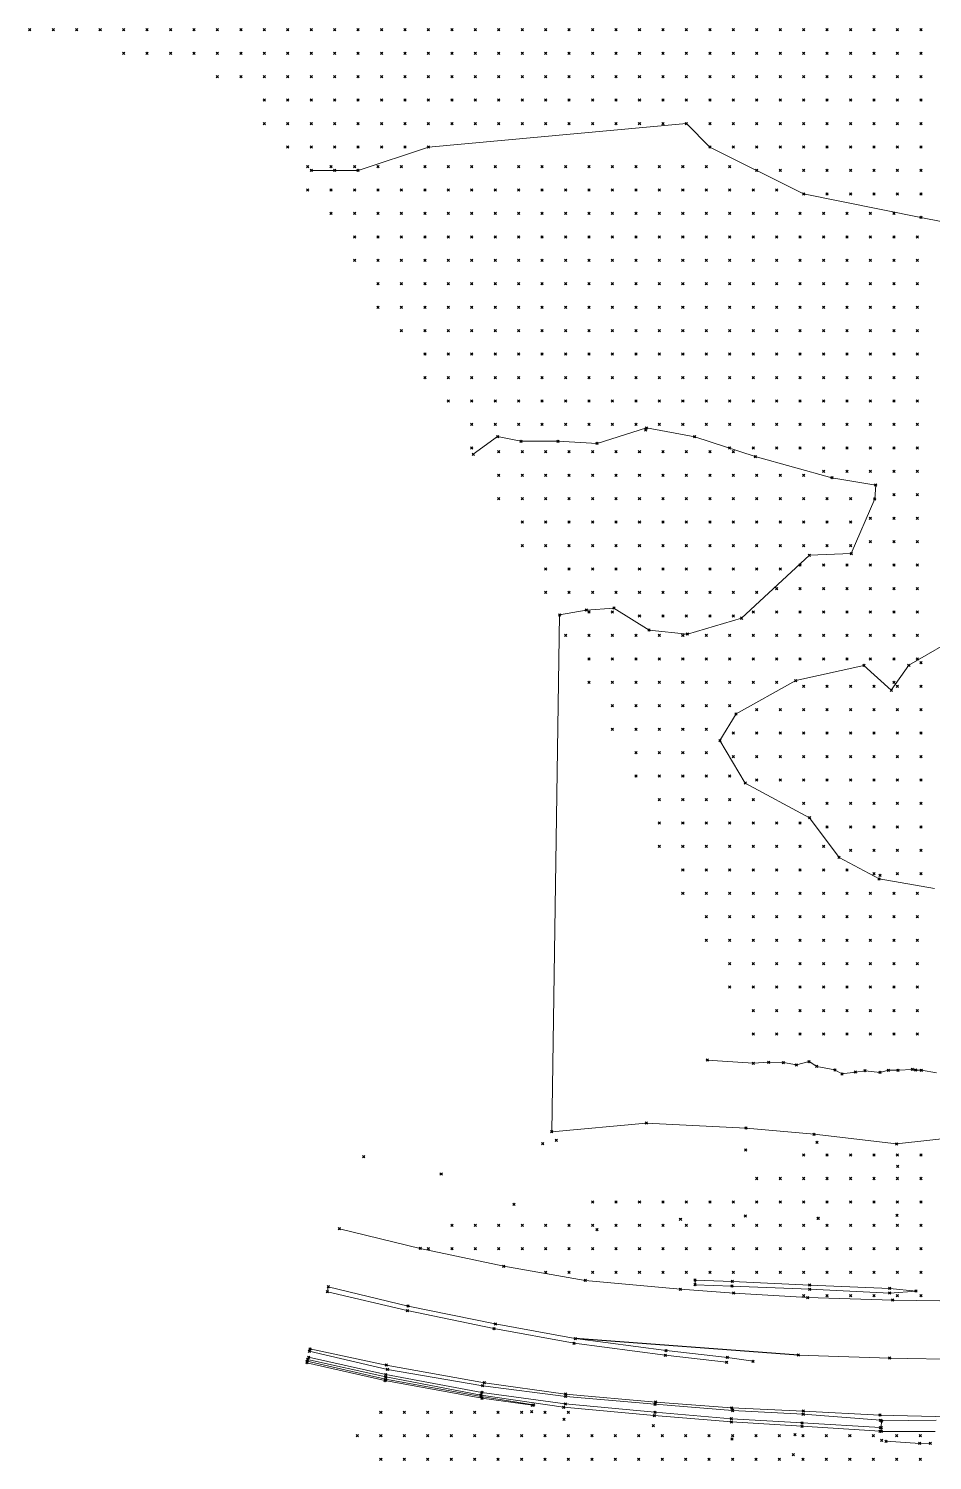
# Model space of a CAD drawing. Header units: metres. Extents: x 441556 to 446409, y 432338 to 461058.
# Drawn here: x 442079.8 to 442195.4, y 451497.2 to 451680.4 of the extents above; entities that cross this region are included whole.
import ezdxf

# ---------------------------------------------------------------- set-up
doc = ezdxf.new("R2010")
doc.units = ezdxf.units.M
doc.header["$MEASUREMENT"] = 0
doc.header["$PDMODE"] = 35
doc.header["$PDSIZE"] = 0.15
for name, color, linetype, lineweight in [('DTM-BRE-RevN_0YP_BREAKLINE', 1, 'Continuous', 0), ('DTM-BRE-RevN_GRP_ CAROSABIL', 2, 'Continuous', 0), ('DTM-BRE-RevN_GRP_ACCES PROPRIETATE', 2, 'Continuous', 0), ('DTM-BRE-RevN_GRP_AX', 2, 'Continuous', 0), ('DTM-BRE-RevN_GRP_CURS APA', 2, 'Continuous', 0), ('DTM-BRE-RevN_GRP_Insula', 2, 'Continuous', 0), ('DTM-BRE-RevN_GRP_PARAPET NEW JERSEY', 2, 'Continuous', 0), ('DTM-BRE-RevN_GRP_POD', 2, 'Continuous', 0), ('DTM-BRE-RevN_GRP_SANT BETON JOS', 2, 'Continuous', 0), ('DTM-BRE-RevN_GRP_SANT BETON SUS', 2, 'Continuous', 0), ('DTM-BRE-RevN_GRP_TALUZ SUS', 2, 'Continuous', 0), ('DTM-BRE-RevN_GRP_ZID SPRIJIN JOS', 2, 'Continuous', 0), ('DTM-BRE-RevN_GRP_ZID SPRIJIN SUS', 2, 'Continuous', 0), ('DTM-BRE-RevN_YP_RevN', 1, 'Continuous', 30), ('DTM-NOK-RevN_bathymetry', 6, 'Continuous', 0), ('DTM-NOK-RevN_LIDAR_co_lidar', 91, 'Continuous', 0), ('DTM-NOK-RevN_RTK', 32, 'Continuous', 0)]:
    doc.layers.add(name, color=color, linetype=linetype, lineweight=lineweight)

msp = doc.modelspace()

# ---------------------------------------------------------------- linework, layer by layer
at = {"layer": 'DTM-BRE-RevN_0YP_BREAKLINE'}
msp.add_line((442146.732, 451539.228, 357.343), (442147.746, 451605.364, 351.722), dxfattribs=at)
at = {"layer": 'DTM-BRE-RevN_GRP_ CAROSABIL'}
for p, q in [((442119.58, 451526.817, 357.558), (442129.924, 451524.303, 357.534)), ((442129.924, 451524.303, 357.534), (442140.6, 451522.02, 357.464)), ((442140.6, 451522.02, 357.464), (442151.019, 451520.206, 357.454)), ((442151.019, 451520.206, 357.454), (442163.207, 451519.081, 357.447)), ((442163.207, 451519.081, 357.447), (442170.03, 451518.594, 357.423)), ((442170.03, 451518.594, 357.423), (442179.455, 451518.003, 357.445)), ((442179.455, 451518.003, 357.445), (442190.367, 451517.692, 357.405)), ((442190.367, 451517.692, 357.405), (442201.156, 451517.526, 357.382)), ((442125.57, 451509.374, 358.199), (442115.805, 451511.451, 358.286)), ((442138.136, 451507.117, 358.156), (442125.57, 451509.374, 358.199)), ((442148.51, 451505.676, 358.095), (442138.136, 451507.117, 358.156)), ((442160.034, 451504.637, 358.069), (442148.51, 451505.676, 358.095)), ((442169.752, 451503.905, 357.992), (442160.034, 451504.637, 358.069)), ((442178.924, 451503.485, 357.97), (442169.752, 451503.905, 357.992)), ((442188.724, 451502.971, 357.915), (442178.924, 451503.485, 357.97)), ((442199.859, 451502.703, 357.861), (442188.724, 451502.971, 357.915))]:
    msp.add_line(p, q, dxfattribs=at)
at = {"layer": 'DTM-BRE-RevN_GRP_ACCES PROPRIETATE'}
for p, q in [((442193.813, 451499.362, 357.824), (442189.51, 451499.629, 357.819)), ((442195.153, 451499.371, 357.837), (442193.813, 451499.362, 357.824))]:
    msp.add_line(p, q, dxfattribs=at)
at = {"layer": 'DTM-BRE-RevN_GRP_AX'}
for p, q in [((442118.159, 451519.407, 357.876), (442118.043, 451518.757, 357.914)), ((442128.366, 451516.922, 357.868), (442118.159, 451519.407, 357.876)), ((442118.043, 451518.757, 357.914), (442128.265, 451516.341, 357.874)), ((442128.265, 451516.341, 357.874), (442139.35, 451514.045, 357.859)), ((442139.51, 451514.642, 357.802), (442128.366, 451516.922, 357.868)), ((442139.35, 451514.045, 357.859), (442149.602, 451512.176, 357.816)), ((442149.758, 451512.761, 357.784), (442139.51, 451514.642, 357.802)), ((442149.602, 451512.176, 357.816), (442161.267, 451510.643, 357.81)), ((442161.361, 451511.234, 357.764), (442149.758, 451512.761, 357.784)), ((442161.267, 451510.643, 357.81), (442169.1, 451509.746, 357.764)), ((442169.216, 451510.355, 357.743), (442161.361, 451511.234, 357.764)), ((442172.496, 451509.864, 357.808), (442169.216, 451510.355, 357.743)), ((442178.262, 451510.662, 357.686), (442189.952, 451510.264, 357.652)), ((442189.952, 451510.264, 357.652), (442200.612, 451510.066, 357.626))]:
    msp.add_line(p, q, dxfattribs=at)
at = {"layer": 'DTM-BRE-RevN_GRP_CURS APA'}
for p, q in [((442130.972, 451665.22, 351.254), (442163.965, 451668.22, 351.622)), ((442163.965, 451668.22, 351.622), (442166.964, 451665.22, 351.133)), ((442121.974, 451662.221, 351.688), (442130.972, 451665.22, 351.254)), ((442166.964, 451665.22, 351.133), (442178.961, 451659.222, 352.846)), ((442115.975, 451662.221, 351.661), (442121.974, 451662.221, 351.688)), ((442178.961, 451659.222, 352.846), (442193.958, 451656.222, 351.56)), ((442193.958, 451656.222, 351.56), (442208.955, 451653.223, 351.16)), ((442166.63, 451548.393, 351.343), (442172.512, 451547.994, 351.396)), ((442172.512, 451547.994, 351.396), (442174.504, 451548.115, 351.343)), ((442174.504, 451548.115, 351.343), (442176.373, 451548.089, 351.343)), ((442176.373, 451548.089, 351.343), (442178.044, 451547.783, 351.501)), ((442178.044, 451547.783, 351.501), (442179.649, 451548.203, 351.554)), ((442179.649, 451548.203, 351.554), (442180.633, 451547.598, 351.501)), ((442180.633, 451547.598, 351.501), (442182.966, 451547.15, 351.501)), ((442182.966, 451547.15, 351.501), (442183.866, 451546.634, 351.501)), ((442183.866, 451546.634, 351.501), (442185.589, 451546.86, 351.501)), ((442185.589, 451546.86, 351.501), (442186.809, 451547.045, 351.028)), ((442186.809, 451547.045, 351.028), (442188.747, 451546.828, 351.08)), ((442188.747, 451546.828, 351.08), (442189.788, 451547.091, 351.343)), ((442189.788, 451547.091, 351.343), (442191.042, 451547.105, 351.396)), ((442191.042, 451547.105, 351.396), (442192.877, 451547.201, 351.08)), ((442192.877, 451547.201, 351.08), (442193.294, 451547.119, 351.028)), ((442193.294, 451547.119, 351.028), (442194.029, 451547.104, 351.238)), ((442194.029, 451547.104, 351.238), (442195.968, 451546.756, 351.238))]:
    msp.add_line(p, q, dxfattribs=at)
at = {"layer": 'DTM-BRE-RevN_GRP_Insula'}
for p, q in [((442158.85, 451629.275, 351.68), (442152.537, 451627.307, 351.62)), ((442165.028, 451628.15, 351.514), (442158.85, 451629.275, 351.68)), ((442139.812, 451628.177, 351.104), (442136.696, 451625.904, 351.135)), ((442142.803, 451627.567, 351.385), (442139.812, 451628.177, 351.104)), ((442147.545, 451627.583, 351.498), (442142.803, 451627.567, 351.385)), ((442152.537, 451627.307, 351.62), (442147.545, 451627.583, 351.498)), ((442172.766, 451625.618, 351.639), (442165.028, 451628.15, 351.514)), ((442182.582, 451622.916, 351.956), (442172.766, 451625.618, 351.639)), ((442188.19, 451621.966, 351.491), (442182.582, 451622.916, 351.956)), ((442188.064, 451620.2, 351.448), (442188.19, 451621.966, 351.491)), ((442185.041, 451613.203, 351.333), (442188.064, 451620.2, 351.448)), ((442171.015, 451604.94, 351.014), (442179.696, 451612.994, 351.503)), ((442179.696, 451612.994, 351.503), (442185.041, 451613.203, 351.333)), ((442147.746, 451605.364, 351.722), (442151.153, 451605.972, 351.715)), ((442151.153, 451605.972, 351.715), (442154.692, 451606.231, 351.832)), ((442154.692, 451606.231, 351.832), (442159.188, 451603.413, 351.717)), ((442192.415, 451598.908, 351.433), (442205.273, 451606.42, 351.301)), ((442164.085, 451602.895, 351.88), (442171.015, 451604.94, 351.014)), ((442159.188, 451603.413, 351.717), (442164.085, 451602.895, 351.88)), ((442177.948, 451596.949, 351.323), (442186.677, 451598.885, 351.332)), ((442186.677, 451598.885, 351.332), (442190.175, 451595.72, 351.432)), ((442190.175, 451595.72, 351.432), (442192.415, 451598.908, 351.433)), ((442170.317, 451592.687, 351.159), (442177.948, 451596.949, 351.323)), ((442168.245, 451589.278, 351.391), (442170.317, 451592.687, 351.159)), ((442171.492, 451583.841, 351.502), (442168.245, 451589.278, 351.391)), ((442179.715, 451579.413, 351.531), (442171.492, 451583.841, 351.502)), ((442183.5, 451574.338, 351.517), (442179.715, 451579.413, 351.531)), ((442188.603, 451571.583, 351.342), (442183.5, 451574.338, 351.517)), ((442195.695, 451570.343, 351.326), (442188.603, 451571.583, 351.342))]:
    msp.add_line(p, q, dxfattribs=at)
at = {"layer": 'DTM-BRE-RevN_GRP_PARAPET NEW JERSEY'}
for p, q in [((442165.079, 451519.647, 357.379), (442165.084, 451520.254, 357.374)), ((442169.785, 451519.475, 357.377), (442165.079, 451519.647, 357.379)), ((442165.084, 451520.254, 357.374), (442169.847, 451520.075, 357.315)), ((442179.735, 451519.077, 357.419), (442169.785, 451519.475, 357.377)), ((442169.847, 451520.075, 357.315), (442179.75, 451519.612, 357.337)), ((442179.75, 451519.612, 357.337), (442189.981, 451519.176, 357.287)), ((442189.983, 451518.597, 357.365), (442179.735, 451519.077, 357.419)), ((442189.981, 451519.176, 357.287), (442193.336, 451518.849, 357.348)), ((442193.336, 451518.849, 357.348), (442189.983, 451518.597, 357.365))]:
    msp.add_line(p, q, dxfattribs=at)
at = {"layer": 'DTM-BRE-RevN_GRP_POD'}
for p, q in [((442188.886, 451501.388, 357.951), (442188.92, 451502.242, 357.878)), ((442188.91, 451500.9, 357.873), (442188.886, 451501.388, 357.951)), ((442195.791, 451500.89, 357.833), (442188.91, 451500.9, 357.873)), ((442188.92, 451502.242, 357.878), (442195.903, 451502.336, 357.915))]:
    msp.add_line(p, q, dxfattribs=at)
at = {"layer": 'DTM-BRE-RevN_GRP_SANT BETON JOS'}
for p, q in [((442125.516, 451508.167, 357.986), (442115.646, 451510.387, 357.961)), ((442137.804, 451505.889, 357.858), (442125.516, 451508.167, 357.986)), ((442148.464, 451504.398, 357.81), (442137.804, 451505.889, 357.858)), ((442159.948, 451503.344, 357.765), (442148.464, 451504.398, 357.81)), ((442169.725, 451502.516, 357.694), (442159.948, 451503.344, 357.765)), ((442178.756, 451501.976, 357.65), (442169.725, 451502.516, 357.694)), ((442188.791, 451501.39, 357.554), (442178.756, 451501.976, 357.65))]:
    msp.add_line(p, q, dxfattribs=at)
at = {"layer": 'DTM-BRE-RevN_GRP_SANT BETON SUS'}
for p, q in [((442125.507, 451507.856, 358.218), (442115.513, 451510.104, 358.239)), ((442125.733, 451508.82, 358.206), (442115.735, 451511.153, 358.254)), ((442137.916, 451506.742, 358.148), (442125.733, 451508.82, 358.206)), ((442137.709, 451505.537, 358.126), (442125.507, 451507.856, 358.218)), ((442148.525, 451505.363, 358.094), (442137.916, 451506.742, 358.148)), ((442148.266, 451503.975, 358.104), (442137.709, 451505.537, 358.126)), ((442159.932, 451504.366, 358.005), (442148.525, 451505.363, 358.094)), ((442159.851, 451502.918, 357.996), (442148.266, 451503.975, 358.104)), ((442169.718, 451502.103, 357.973), (442159.851, 451502.918, 357.996)), ((442169.866, 451503.566, 357.932), (442159.932, 451504.366, 358.005)), ((442178.9, 451503.092, 357.936), (442169.866, 451503.566, 357.932)), ((442188.786, 451502.324, 357.85), (442178.9, 451503.092, 357.936)), ((442178.746, 451501.541, 357.89), (442169.718, 451502.103, 357.973)), ((442188.741, 451500.914, 357.842), (442178.746, 451501.541, 357.89))]:
    msp.add_line(p, q, dxfattribs=at)
at = {"layer": 'DTM-BRE-RevN_GRP_TALUZ SUS'}
for p, q in [((442146.732, 451539.228, 357.343), (442158.834, 451540.342, 356.865)), ((442158.834, 451540.342, 356.865), (442171.593, 451539.698, 356.973)), ((442171.593, 451539.698, 356.973), (442180.301, 451538.908, 356.978)), ((442180.301, 451538.908, 356.978), (442190.845, 451537.682, 356.846)), ((442190.845, 451537.682, 356.846), (442202.015, 451538.935, 356.758))]:
    msp.add_line(p, q, dxfattribs=at)
at = {"layer": 'DTM-BRE-RevN_GRP_ZID SPRIJIN JOS'}
for p, q in [((442125.489, 451507.554, 358.23), (442115.449, 451509.873, 358.259)), ((442137.71, 451505.337, 358.143), (442125.489, 451507.554, 358.23)), ((442144.416, 451504.28, 358.14), (442137.71, 451505.337, 358.143))]:
    msp.add_line(p, q, dxfattribs=at)
at = {"layer": 'DTM-BRE-RevN_GRP_ZID SPRIJIN SUS'}
for p, q in [((442125.402, 451507.385, 359.145), (442115.436, 451509.683, 359.082)), ((442137.82, 451505.138, 359.201), (442125.402, 451507.385, 359.145)), ((442144.271, 451504.23, 359.188), (442137.82, 451505.138, 359.201))]:
    msp.add_line(p, q, dxfattribs=at)
at = {"layer": 'DTM-BRE-RevN_YP_RevN'}
msp.add_line((442178.262, 451510.662, 357.686), (442149.758, 451512.761, 357.784), dxfattribs=at)
at = {"layer": 'DTM-NOK-RevN_bathymetry'}
for p in [(442115.519, 451662.717, 351.294), (442118.518, 451662.717, 351.294), (442121.518, 451662.717, 351.29), (442124.517, 451662.717, 351.288), (442127.517, 451662.717, 351.283), (442130.516, 451662.717, 351.271), (442133.515, 451662.717, 351.256), (442136.515, 451662.717, 351.226), (442139.514, 451662.717, 351.206), (442142.513, 451662.717, 351.205), (442145.513, 451662.717, 351.205), (442148.512, 451662.717, 351.205), (442151.511, 451662.717, 351.205), (442154.511, 451662.717, 351.205), (442157.51, 451662.717, 351.212), (442160.509, 451662.717, 351.226), (442163.509, 451662.717, 351.234), (442166.508, 451662.717, 351.242), (442169.507, 451662.717, 351.256), (442115.519, 451659.718, 351.289), (442118.518, 451659.718, 351.285), (442121.518, 451659.718, 351.274), (442124.517, 451659.718, 351.261), (442127.517, 451659.718, 351.244), (442130.516, 451659.718, 351.225), (442133.515, 451659.718, 351.201), (442136.515, 451659.718, 351.143), (442139.514, 451659.718, 351.099), (442142.513, 451659.718, 351.095), (442145.513, 451659.718, 351.095), (442148.512, 451659.718, 351.095), (442151.511, 451659.718, 351.095), (442154.511, 451659.718, 351.097), (442157.51, 451659.718, 351.113), (442160.509, 451659.718, 351.139), (442163.509, 451659.718, 351.15), (442166.508, 451659.718, 351.166), (442169.507, 451659.718, 351.194), (442172.507, 451659.718, 351.215), (442175.506, 451659.718, 351.238), (442118.518, 451656.719, 351.243), (442121.518, 451656.719, 351.23), (442124.517, 451656.719, 351.211), (442127.517, 451656.719, 351.193), (442130.516, 451656.719, 351.174), (442133.515, 451656.719, 351.146), (442136.515, 451656.719, 351.072), (442139.514, 451656.719, 351.008), (442142.513, 451656.719, 350.998), (442145.513, 451656.719, 350.998), (442148.512, 451656.719, 350.998), (442151.511, 451656.719, 350.998), (442154.511, 451656.719, 351.003), (442157.51, 451656.719, 351.031), (442160.509, 451656.719, 351.064), (442163.509, 451656.719, 351.075), (442166.508, 451656.719, 351.096), (442169.507, 451656.719, 351.129), (442172.507, 451656.719, 351.153), (442175.506, 451656.719, 351.173), (442178.506, 451656.719, 351.195), (442181.505, 451656.719, 351.216), (442184.504, 451656.719, 351.236), (442187.504, 451656.719, 351.254), (442190.503, 451656.719, 351.267), (442121.518, 451653.719, 351.176), (442124.517, 451653.719, 351.16), (442127.517, 451653.719, 351.141), (442130.516, 451653.719, 351.123), (442133.515, 451653.719, 351.091), (442136.515, 451653.719, 351.003), (442139.514, 451653.719, 350.92), (442142.513, 451653.719, 350.901), (442145.513, 451653.719, 350.901), (442148.512, 451653.719, 350.901), (442151.511, 451653.719, 350.902), (442154.511, 451653.719, 350.913), (442157.51, 451653.719, 350.951), (442160.509, 451653.719, 350.989), (442163.509, 451653.719, 351.001), (442166.508, 451653.719, 351.025), (442169.507, 451653.719, 351.063), (442172.507, 451653.719, 351.091), (442175.506, 451653.719, 351.109), (442178.506, 451653.719, 351.13), (442181.505, 451653.719, 351.15), (442184.504, 451653.719, 351.171), (442187.504, 451653.719, 351.191), (442190.503, 451653.719, 351.212), (442193.502, 451653.719, 351.231), (442121.518, 451650.72, 351.114), (442124.517, 451650.72, 351.109), (442127.517, 451650.72, 351.09), (442130.516, 451650.72, 351.074), (442133.515, 451650.72, 351.036), (442136.515, 451650.72, 350.936), (442139.514, 451650.72, 350.837), (442142.513, 451650.72, 350.805), (442145.513, 451650.72, 350.803), (442148.512, 451650.72, 350.804), (442151.511, 451650.72, 350.807), (442154.511, 451650.72, 350.827), (442157.51, 451650.72, 350.873), (442160.509, 451650.72, 350.912), (442163.509, 451650.72, 350.928), (442166.508, 451650.72, 350.956), (442169.507, 451650.72, 350.996), (442172.507, 451650.72, 351.029), (442175.506, 451650.72, 351.046), (442178.506, 451650.72, 351.065), (442181.505, 451650.72, 351.085), (442184.504, 451650.72, 351.105), (442187.504, 451650.72, 351.126), (442190.503, 451650.72, 351.145), (442193.502, 451650.72, 351.156), (442124.517, 451647.721, 351.058), (442127.517, 451647.721, 351.039), (442130.516, 451647.721, 351.023), (442133.515, 451647.721, 350.977), (442136.515, 451647.721, 350.866), (442139.514, 451647.721, 350.757), (442142.513, 451647.721, 350.713), (442145.513, 451647.721, 350.706), (442148.512, 451647.721, 350.708), (442151.511, 451647.721, 350.713), (442154.511, 451647.721, 350.742), (442157.51, 451647.721, 350.8), (442160.509, 451647.721, 350.837), (442163.509, 451647.721, 350.856), (442166.508, 451647.721, 350.887), (442169.507, 451647.721, 350.927), (442172.507, 451647.721, 350.964), (442175.506, 451647.721, 350.987), (442178.506, 451647.721, 351.001), (442181.505, 451647.721, 351.019), (442184.504, 451647.721, 351.04), (442187.504, 451647.721, 351.059), (442190.503, 451647.721, 351.069), (442193.502, 451647.721, 351.046), (442124.517, 451644.721, 350.998), (442127.517, 451644.721, 350.989), (442130.516, 451644.721, 350.973), (442133.515, 451644.721, 350.919), (442136.515, 451644.721, 350.797), (442139.514, 451644.721, 350.681), (442142.513, 451644.721, 350.624), (442145.513, 451644.721, 350.61), (442148.512, 451644.721, 350.614), (442151.511, 451644.721, 350.622), (442154.511, 451644.721, 350.66), (442157.51, 451644.721, 350.725), (442160.509, 451644.721, 350.761), (442163.509, 451644.721, 350.788), (442166.508, 451644.721, 350.823), (442169.507, 451644.721, 350.858), (442172.507, 451644.721, 350.896), (442175.506, 451644.721, 350.927), (442178.506, 451644.721, 350.94), (442181.505, 451644.721, 350.954), (442184.504, 451644.721, 350.973), (442187.504, 451644.721, 350.982), (442190.503, 451644.721, 350.96), (442193.502, 451644.721, 350.893), (442127.517, 451641.722, 350.95), (442130.516, 451641.722, 350.93), (442133.515, 451641.722, 350.865), (442136.515, 451641.722, 350.731), (442139.514, 451641.722, 350.607), (442142.513, 451641.722, 350.54), (442145.513, 451641.722, 350.518), (442148.512, 451641.722, 350.521), (442151.511, 451641.722, 350.535), (442154.511, 451641.722, 350.587), (442157.51, 451641.722, 350.656), (442160.509, 451641.722, 350.689), (442163.509, 451641.722, 350.718), (442166.508, 451641.722, 350.758), (442169.507, 451641.722, 350.791), (442172.507, 451641.722, 350.83), (442175.506, 451641.722, 350.868), (442178.506, 451641.722, 350.882), (442181.505, 451641.722, 350.895), (442184.504, 451641.722, 350.901), (442187.504, 451641.722, 350.883), (442190.503, 451641.722, 350.835), (442193.502, 451641.722, 350.769), (442130.516, 451638.722, 350.946), (442133.515, 451638.722, 350.838), (442136.515, 451638.722, 350.686), (442139.514, 451638.722, 350.562), (442142.513, 451638.722, 350.493), (442145.513, 451638.722, 350.468), (442148.512, 451638.722, 350.464), (442151.511, 451638.722, 350.484), (442154.511, 451638.722, 350.56), (442157.51, 451638.722, 350.647), (442160.509, 451638.722, 350.685), (442163.509, 451638.722, 350.7), (442166.508, 451638.722, 350.728), (442169.507, 451638.722, 350.757), (442172.507, 451638.722, 350.791), (442175.506, 451638.722, 350.831), (442178.506, 451638.722, 350.858), (442181.505, 451638.722, 350.864), (442184.504, 451638.722, 350.851), (442187.504, 451638.722, 350.842), (442190.503, 451638.722, 350.833), (442193.502, 451638.722, 350.764), (442130.516, 451635.723, 351.035), (442133.515, 451635.723, 350.926), (442136.515, 451635.723, 350.808), (442139.514, 451635.723, 350.707), (442142.513, 451635.723, 350.645), (442145.513, 451635.723, 350.627), (442148.512, 451635.723, 350.614), (442151.511, 451635.723, 350.633), (442154.511, 451635.723, 350.715), (442157.51, 451635.723, 350.802), (442160.509, 451635.723, 350.828), (442163.509, 451635.723, 350.825), (442166.508, 451635.723, 350.845), (442169.507, 451635.723, 350.875), (442172.507, 451635.723, 350.9), (442175.506, 451635.723, 350.918), (442178.506, 451635.723, 350.941), (442181.505, 451635.723, 350.94), (442184.504, 451635.723, 350.928), (442187.504, 451635.723, 350.916), (442190.503, 451635.723, 350.902), (442193.502, 451635.723, 350.792), (442133.515, 451632.724, 351.045), (442136.515, 451632.724, 350.97), (442139.514, 451632.724, 350.903), (442142.513, 451632.724, 350.861), (442145.513, 451632.724, 350.851), (442148.512, 451632.724, 350.843), (442151.511, 451632.724, 350.854), (442154.511, 451632.724, 350.907), (442157.51, 451632.724, 350.968), (442160.509, 451632.724, 350.979), (442163.509, 451632.724, 350.966), (442166.508, 451632.724, 350.984), (442169.507, 451632.724, 351.011), (442172.507, 451632.724, 351.02), (442175.506, 451632.724, 351.015), (442178.506, 451632.724, 351.028), (442181.505, 451632.724, 351.021), (442184.504, 451632.724, 351.007), (442187.504, 451632.724, 350.997), (442190.503, 451632.724, 350.97), (442193.502, 451632.724, 350.824), (442136.515, 451629.724, 351.122), (442139.514, 451629.724, 351.085), (442142.513, 451629.724, 351.065), (442145.513, 451629.724, 351.067), (442148.512, 451629.724, 351.068), (442151.511, 451629.724, 351.077), (442154.511, 451629.724, 351.106), (442157.51, 451629.724, 351.134), (442160.509, 451629.724, 351.125), (442163.509, 451629.724, 351.109), (442166.508, 451629.724, 351.124), (442169.507, 451629.724, 351.139), (442172.507, 451629.724, 351.126), (442175.506, 451629.724, 351.11), (442178.506, 451629.724, 351.11), (442181.505, 451629.724, 351.099), (442184.504, 451629.724, 351.084), (442187.504, 451629.724, 351.076), (442190.503, 451629.724, 351.035), (442193.502, 451629.724, 350.861), (442136.515, 451626.725, 351.253), (442169.507, 451626.725, 351.247), (442172.507, 451626.725, 351.224), (442175.506, 451626.725, 351.2), (442178.506, 451626.725, 351.191), (442181.505, 451626.725, 351.179), (442184.504, 451626.725, 351.165), (442187.504, 451626.725, 351.152), (442190.503, 451626.725, 351.093), (442193.502, 451626.725, 350.9), (442181.505, 451623.726, 351.257), (442184.504, 451623.726, 351.243), (442187.504, 451623.726, 351.227), (442190.503, 451623.726, 351.151), (442193.502, 451623.726, 350.938), (442190.503, 451620.726, 351.174), (442193.502, 451620.726, 350.959), (442187.504, 451617.727, 351.269), (442190.503, 451617.727, 351.124), (442193.502, 451617.727, 350.869), (442187.504, 451614.728, 351.286), (442190.503, 451614.728, 351.182), (442193.502, 451614.728, 350.921), (442178.506, 451611.728, 351.3), (442181.505, 451611.728, 351.3), (442184.504, 451611.728, 351.3), (442187.504, 451611.728, 351.297), (442190.503, 451611.728, 351.234), (442193.502, 451611.728, 351.008), (442175.506, 451608.729, 351.3), (442178.506, 451608.729, 351.3), (442181.505, 451608.729, 351.3), (442184.504, 451608.729, 351.3), (442187.504, 451608.729, 351.3), (442190.503, 451608.729, 351.265), (442193.502, 451608.729, 351.097), (442151.511, 451605.73, 351.279), (442154.511, 451605.73, 351.275), (442172.507, 451605.73, 351.3), (442175.506, 451605.73, 351.3), (442178.506, 451605.73, 351.3), (442181.505, 451605.73, 351.3), (442184.504, 451605.73, 351.3), (442187.504, 451605.73, 351.3), (442190.503, 451605.73, 351.286), (442193.502, 451605.73, 351.185), (442148.512, 451602.73, 351.195), (442151.511, 451602.73, 351.206), (442154.511, 451602.73, 351.231), (442157.51, 451602.73, 351.259), (442160.509, 451602.73, 351.287), (442163.509, 451602.73, 351.3), (442166.508, 451602.73, 351.3), (442169.507, 451602.73, 351.3), (442172.507, 451602.73, 351.3), (442175.506, 451602.73, 351.3), (442178.506, 451602.73, 351.3), (442181.505, 451602.73, 351.3), (442184.504, 451602.73, 351.3), (442187.504, 451602.73, 351.3), (442190.503, 451602.73, 351.297), (442193.502, 451602.73, 351.261), (442151.511, 451599.731, 351.097), (442154.511, 451599.731, 351.127), (442157.51, 451599.731, 351.173), (442160.509, 451599.731, 351.243), (442163.509, 451599.731, 351.295), (442166.508, 451599.731, 351.3), (442169.507, 451599.731, 351.3), (442172.507, 451599.731, 351.3), (442175.506, 451599.731, 351.3), (442178.506, 451599.731, 351.3), (442181.505, 451599.731, 351.3), (442184.504, 451599.731, 351.3), (442187.504, 451599.731, 351.3), (442190.503, 451599.731, 351.3), (442193.502, 451599.731, 351.296), (442151.511, 451596.731, 350.984), (442154.511, 451596.731, 351.014), (442157.51, 451596.731, 351.068), (442160.509, 451596.731, 351.161), (442163.509, 451596.731, 351.256), (442166.508, 451596.731, 351.298), (442169.507, 451596.731, 351.3), (442172.507, 451596.731, 351.3), (442175.506, 451596.731, 351.3), (442190.503, 451596.731, 351.3), (442154.511, 451593.732, 350.901), (442157.51, 451593.732, 350.962), (442160.509, 451593.732, 351.066), (442163.509, 451593.732, 351.181), (442166.508, 451593.732, 351.268), (442169.507, 451593.732, 351.299), (442154.511, 451590.733, 350.79), (442157.51, 451590.733, 350.858), (442160.509, 451590.733, 350.968), (442163.509, 451590.733, 351.087), (442166.508, 451590.733, 351.199), (442157.51, 451587.733, 350.756), (442160.509, 451587.733, 350.87), (442163.509, 451587.733, 350.989), (442166.508, 451587.733, 351.107), (442157.51, 451584.734, 350.655), (442160.509, 451584.734, 350.773), (442163.509, 451584.734, 350.891), (442166.508, 451584.734, 351.013), (442169.507, 451584.734, 351.137), (442160.509, 451581.735, 350.676), (442163.509, 451581.735, 350.801), (442166.508, 451581.735, 350.931), (442169.507, 451581.735, 351.056), (442172.507, 451581.735, 351.17), (442160.509, 451578.735, 350.589), (442163.509, 451578.735, 350.723), (442166.508, 451578.735, 350.85), (442169.507, 451578.735, 350.963), (442172.507, 451578.735, 351.061), (442175.506, 451578.735, 351.139), (442178.506, 451578.735, 351.181), (442160.509, 451575.736, 350.516), (442163.509, 451575.736, 350.645), (442166.508, 451575.736, 350.757), (442169.507, 451575.736, 350.849), (442172.507, 451575.736, 350.929), (442175.506, 451575.736, 351.01), (442178.506, 451575.736, 351.04), (442181.505, 451575.736, 351.044), (442163.509, 451572.737, 350.55), (442166.508, 451572.737, 350.642), (442169.507, 451572.737, 350.714), (442172.507, 451572.737, 350.796), (442175.506, 451572.737, 350.868), (442178.506, 451572.737, 350.867), (442181.505, 451572.737, 350.849), (442184.504, 451572.737, 350.901), (442163.509, 451569.737, 350.437), (442166.508, 451569.737, 350.502), (442169.507, 451569.737, 350.572), (442172.507, 451569.737, 350.673), (442175.506, 451569.737, 350.708), (442178.506, 451569.737, 350.672), (442181.505, 451569.737, 350.65), (442184.504, 451569.737, 350.705), (442187.504, 451569.737, 350.825), (442190.503, 451569.737, 350.953), (442193.502, 451569.737, 351.021), (442166.508, 451566.738, 350.375), (442169.507, 451566.738, 350.436), (442172.507, 451566.738, 350.54), (442175.506, 451566.738, 350.525), (442178.506, 451566.738, 350.474), (442181.505, 451566.738, 350.45), (442184.504, 451566.738, 350.507), (442187.504, 451566.738, 350.614), (442190.503, 451566.738, 350.692), (442193.502, 451566.738, 350.733), (442166.508, 451563.739, 350.424), (442169.507, 451563.739, 350.389), (442172.507, 451563.739, 350.377), (442175.506, 451563.739, 350.327), (442178.506, 451563.739, 350.277), (442181.505, 451563.739, 350.248), (442184.504, 451563.739, 350.291), (442187.504, 451563.739, 350.361), (442190.503, 451563.739, 350.413), (442193.502, 451563.739, 350.433), (442169.507, 451560.739, 350.403), (442172.507, 451560.739, 350.248), (442175.506, 451560.739, 350.153), (442178.506, 451560.739, 350.088), (442181.505, 451560.739, 350.04), (442184.504, 451560.739, 350.048), (442187.504, 451560.739, 350.089), (442190.503, 451560.739, 350.132), (442193.502, 451560.739, 350.134), (442169.507, 451557.74, 350.481), (442172.507, 451557.74, 350.36), (442175.506, 451557.74, 350.269), (442178.506, 451557.74, 350.17), (442181.505, 451557.74, 350.094), (442184.504, 451557.74, 350.031), (442187.504, 451557.74, 350.006), (442190.503, 451557.74, 350.003), (442193.502, 451557.74, 349.988), (442172.507, 451554.741, 350.66), (442175.506, 451554.741, 350.602), (442178.506, 451554.741, 350.498), (442181.505, 451554.741, 350.414), (442184.504, 451554.741, 350.344), (442187.504, 451554.741, 350.31), (442190.503, 451554.741, 350.286), (442193.502, 451554.741, 350.26), (442172.507, 451551.741, 351), (442175.506, 451551.741, 350.965), (442178.506, 451551.741, 350.893), (442181.505, 451551.741, 350.834), (442184.504, 451551.741, 350.81), (442187.504, 451551.741, 350.819), (442190.503, 451551.741, 350.808), (442193.502, 451551.741, 350.785)]:
    msp.add_point(p, dxfattribs=at)
at = {"layer": 'DTM-NOK-RevN_LIDAR_co_lidar'}
for p in [(442079.983, 451680.217, 352.605), (442082.982, 451680.217, 352.711), (442085.982, 451680.217, 352.573), (442088.981, 451680.217, 352.411), (442091.98, 451680.217, 352.508), (442094.98, 451680.217, 352.459), (442097.979, 451680.217, 352.259), (442100.978, 451680.217, 352.354), (442103.978, 451680.217, 352.076), (442106.977, 451680.217, 352.029), (442109.976, 451680.217, 352.222), (442112.976, 451680.217, 352.484), (442115.975, 451680.217, 352.716), (442118.974, 451680.217, 352.268), (442121.974, 451680.217, 352.267), (442124.973, 451680.217, 353.282), (442127.972, 451680.217, 353.27), (442130.972, 451680.217, 353.239), (442133.971, 451680.217, 353.189), (442136.97, 451680.217, 353.97), (442139.97, 451680.217, 353.268), (442142.969, 451680.217, 352.489), (442145.968, 451680.217, 352.514), (442148.968, 451680.217, 352.236), (442151.967, 451680.217, 352.202), (442154.967, 451680.217, 352.362), (442157.966, 451680.217, 352.063), (442160.965, 451680.217, 352.134), (442163.965, 451680.217, 353.169), (442166.964, 451680.217, 355.26), (442169.963, 451680.217, 357.13), (442172.963, 451680.217, 358.061), (442175.962, 451680.217, 358.61), (442178.961, 451680.217, 359.835), (442181.961, 451680.217, 360.796), (442184.96, 451680.217, 360.906), (442187.959, 451680.217, 361.026), (442190.959, 451680.217, 361.14), (442193.958, 451680.217, 361.167), (442091.98, 451677.218, 351.833), (442094.98, 451677.218, 351.739), (442097.979, 451677.218, 351.743), (442100.978, 451677.218, 351.75), (442103.978, 451677.218, 351.68), (442106.977, 451677.218, 351.554), (442109.976, 451677.218, 351.424), (442112.976, 451677.218, 351.467), (442115.975, 451677.218, 351.629), (442118.974, 451677.218, 351.468), (442121.974, 451677.218, 352.176), (442124.973, 451677.218, 353.68), (442127.972, 451677.218, 353.46), (442130.972, 451677.218, 353.221), (442133.971, 451677.218, 353.286), (442136.97, 451677.218, 353.161), (442139.97, 451677.218, 352.164), (442142.969, 451677.218, 352.206), (442145.968, 451677.218, 352.278), (442148.968, 451677.218, 352.03), (442151.967, 451677.218, 352.103), (442154.967, 451677.218, 352.197), (442157.966, 451677.218, 352.002), (442160.965, 451677.218, 351.969), (442163.965, 451677.218, 352.049), (442166.964, 451677.218, 353.02), (442169.963, 451677.218, 355.328), (442172.963, 451677.218, 357.067), (442175.962, 451677.218, 357.792), (442178.961, 451677.218, 359.248), (442181.961, 451677.218, 360.417), (442184.96, 451677.218, 360.477), (442187.959, 451677.218, 360.668), (442190.959, 451677.218, 360.951), (442193.958, 451677.218, 361.204), (442103.978, 451674.218, 351.969), (442106.977, 451674.218, 351.834), (442109.976, 451674.218, 351.697), (442112.976, 451674.218, 351.541), (442115.975, 451674.218, 351.362), (442118.974, 451674.218, 351.204), (442121.974, 451674.218, 351.623), (442124.973, 451674.218, 352.581), (442127.972, 451674.218, 352.919), (442130.972, 451674.218, 352.904), (442133.971, 451674.218, 353.027), (442136.97, 451674.218, 353.057), (442139.97, 451674.218, 352.195), (442142.969, 451674.218, 352.05), (442145.968, 451674.218, 351.993), (442148.968, 451674.218, 351.965), (442151.967, 451674.218, 351.827), (442154.967, 451674.218, 351.948), (442157.966, 451674.218, 351.857), (442160.965, 451674.218, 351.863), (442163.965, 451674.218, 352.103), (442166.964, 451674.218, 352.513), (442169.963, 451674.218, 354.212), (442172.963, 451674.218, 356.349), (442175.962, 451674.218, 357.441), (442178.961, 451674.218, 358.026), (442181.961, 451674.218, 358.937), (442184.96, 451674.218, 359.802), (442187.959, 451674.218, 360.235), (442190.959, 451674.218, 360.613), (442193.958, 451674.218, 361.171), (442109.976, 451671.219, 352.044), (442112.976, 451671.219, 351.961), (442115.975, 451671.219, 351.877), (442118.974, 451671.219, 351.66), (442121.974, 451671.219, 351.325), (442124.973, 451671.219, 351.286), (442127.972, 451671.219, 351.737), (442130.972, 451671.219, 352.151), (442133.971, 451671.219, 352.273), (442136.97, 451671.219, 352.346), (442139.97, 451671.219, 352.014), (442142.969, 451671.219, 351.943), (442145.968, 451671.219, 351.919), (442148.968, 451671.219, 351.887), (442151.967, 451671.219, 351.965), (442154.967, 451671.219, 352.165), (442157.966, 451671.219, 351.932), (442160.965, 451671.219, 351.845), (442163.965, 451671.219, 351.995), (442166.964, 451671.219, 352.113), (442169.963, 451671.219, 352.595), (442172.963, 451671.219, 354.854), (442175.962, 451671.219, 356.812), (442178.961, 451671.219, 357.68), (442181.961, 451671.219, 358.293), (442184.96, 451671.219, 359.169), (442187.959, 451671.219, 359.895), (442190.959, 451671.219, 360.08), (442193.958, 451671.219, 360.735), (442109.976, 451668.22, 352.128), (442112.976, 451668.22, 351.995), (442115.975, 451668.22, 351.972), (442118.974, 451668.22, 351.912), (442121.974, 451668.22, 351.658), (442124.973, 451668.22, 351.36), (442127.972, 451668.22, 351.315), (442130.972, 451668.22, 351.324), (442133.971, 451668.22, 351.534), (442136.97, 451668.22, 351.799), (442139.97, 451668.22, 351.795), (442142.969, 451668.22, 351.708), (442145.968, 451668.22, 351.714), (442148.968, 451668.22, 351.723), (442151.967, 451668.22, 351.853), (442154.967, 451668.22, 351.894), (442157.966, 451668.22, 351.81), (442160.965, 451668.22, 351.648), (442163.965, 451668.22, 351.622), (442166.964, 451668.22, 351.737), (442169.963, 451668.22, 351.586), (442172.963, 451668.22, 352.84), (442175.962, 451668.22, 354.743), (442178.961, 451668.22, 355.932), (442181.961, 451668.22, 356.38), (442184.96, 451668.22, 357.289), (442187.959, 451668.22, 358.275), (442190.959, 451668.22, 358.052), (442193.958, 451668.22, 358.497), (442112.976, 451665.22, 351.955), (442115.975, 451665.22, 351.882), (442118.974, 451665.22, 351.827), (442121.974, 451665.22, 351.757), (442124.973, 451665.22, 351.667), (442127.972, 451665.22, 351.524), (442130.972, 451665.22, 351.254), (442166.964, 451665.22, 351.133), (442169.963, 451665.22, 351.114), (442172.963, 451665.22, 351.086), (442175.962, 451665.22, 351.763), (442178.961, 451665.22, 352.506), (442181.961, 451665.22, 352.93), (442184.96, 451665.22, 354.523), (442187.959, 451665.22, 356.256), (442190.959, 451665.22, 355.676), (442193.958, 451665.22, 355.14), (442115.975, 451662.221, 351.661), (442118.974, 451662.221, 351.691), (442121.974, 451662.221, 351.688), (442172.963, 451662.221, 351.114), (442175.962, 451662.221, 351.962), (442178.961, 451662.221, 352.533), (442181.961, 451662.221, 352.593), (442184.96, 451662.221, 352.984), (442187.959, 451662.221, 353.786), (442190.959, 451662.221, 354.407), (442193.958, 451662.221, 354.611), (442178.961, 451659.222, 352.846), (442181.961, 451659.222, 352.838), (442184.96, 451659.222, 352.892), (442187.959, 451659.222, 353.256), (442190.959, 451659.222, 353.134), (442193.958, 451659.222, 352.533), (442193.958, 451656.222, 351.56), (442158.747, 451629.034, 351.678), (442139.97, 451626.229, 351.069), (442142.969, 451626.229, 351.091), (442145.968, 451626.229, 351.131), (442148.968, 451626.229, 351.368), (442151.967, 451626.229, 351.428), (442154.967, 451626.229, 351.179), (442157.966, 451626.229, 350.989), (442160.965, 451626.229, 350.925), (442163.965, 451626.229, 350.915), (442166.964, 451626.229, 350.97), (442169.963, 451626.229, 350.974), (442139.97, 451623.23, 351.504), (442142.969, 451623.23, 351.609), (442145.968, 451623.23, 351.614), (442148.968, 451623.23, 351.87), (442151.967, 451623.23, 352.031), (442154.967, 451623.23, 351.538), (442157.966, 451623.23, 351.486), (442160.965, 451623.23, 351.427), (442163.965, 451623.23, 351.554), (442166.964, 451623.23, 351.677), (442169.963, 451623.23, 351.627), (442172.963, 451623.23, 351.539), (442175.962, 451623.23, 351.493), (442178.961, 451623.23, 351.47), (442139.97, 451620.23, 352.065), (442142.969, 451620.23, 352.253), (442145.968, 451620.23, 352.262), (442148.968, 451620.23, 352.484), (442151.967, 451620.23, 352.609), (442154.967, 451620.23, 352.457), (442157.966, 451620.23, 352.433), (442160.965, 451620.23, 352.345), (442163.965, 451620.23, 352.474), (442166.964, 451620.23, 352.517), (442169.963, 451620.23, 352.361), (442172.963, 451620.23, 352.249), (442175.962, 451620.23, 352.221), (442178.961, 451620.23, 352.18), (442181.961, 451620.23, 351.978), (442184.96, 451620.23, 351.531), (442142.969, 451617.231, 352.295), (442145.968, 451617.231, 352.437), (442148.968, 451617.231, 352.797), (442151.967, 451617.231, 352.822), (442154.967, 451617.231, 353.034), (442157.966, 451617.231, 353.046), (442160.965, 451617.231, 352.93), (442163.965, 451617.231, 352.902), (442166.964, 451617.231, 352.85), (442169.963, 451617.231, 352.623), (442172.963, 451617.231, 352.482), (442175.962, 451617.231, 352.331), (442178.961, 451617.231, 352.107), (442181.961, 451617.231, 351.924), (442184.96, 451617.231, 351.652), (442142.969, 451614.232, 352.141), (442145.968, 451614.232, 352.222), (442148.968, 451614.232, 352.499), (442151.967, 451614.232, 352.667), (442154.967, 451614.232, 352.82), (442157.966, 451614.232, 353.016), (442160.965, 451614.232, 352.987), (442163.965, 451614.232, 352.941), (442166.964, 451614.232, 352.738), (442169.963, 451614.232, 352.565), (442172.963, 451614.232, 352.422), (442175.962, 451614.232, 352.137), (442178.961, 451614.232, 351.965), (442181.961, 451614.232, 351.985), (442184.96, 451614.232, 351.907), (442145.968, 451611.232, 352.145), (442148.968, 451611.232, 352.104), (442151.967, 451611.232, 352.415), (442154.967, 451611.232, 352.5), (442157.966, 451611.232, 352.752), (442160.965, 451611.232, 352.465), (442163.965, 451611.232, 352.458), (442166.964, 451611.232, 352.124), (442169.963, 451611.232, 352.118), (442172.963, 451611.232, 352.204), (442175.962, 451611.232, 352.217), (442145.968, 451608.233, 351.958), (442148.968, 451608.233, 351.841), (442151.967, 451608.233, 351.92), (442154.967, 451608.233, 351.875), (442157.966, 451608.233, 352.135), (442160.965, 451608.233, 351.505), (442163.965, 451608.233, 351.54), (442166.964, 451608.233, 351.576), (442169.963, 451608.233, 351.713), (442172.963, 451608.233, 351.945), (442157.966, 451605.234, 351.38), (442160.965, 451605.234, 351.217), (442163.965, 451605.234, 351.338), (442166.964, 451605.234, 351.513), (442169.963, 451605.234, 351.61), (442193.958, 451599.235, 351.114), (442178.961, 451596.236, 350.946), (442181.961, 451596.236, 350.923), (442184.96, 451596.236, 350.914), (442187.959, 451596.236, 351.006), (442190.959, 451596.236, 351.331), (442193.958, 451596.236, 351.7), (442172.963, 451593.236, 350.936), (442175.962, 451593.236, 350.934), (442178.961, 451593.236, 350.98), (442181.961, 451593.236, 351.033), (442184.96, 451593.236, 351.015), (442187.959, 451593.236, 351.16), (442190.959, 451593.236, 351.656), (442193.958, 451593.236, 352.094), (442169.963, 451590.237, 350.933), (442172.963, 451590.237, 350.963), (442175.962, 451590.237, 351.054), (442178.961, 451590.237, 351.105), (442181.961, 451590.237, 351.087), (442184.96, 451590.237, 351.097), (442187.959, 451590.237, 351.147), (442190.959, 451590.237, 351.327), (442193.958, 451590.237, 351.743), (442169.963, 451587.238, 351.138), (442172.963, 451587.238, 351.141), (442175.962, 451587.238, 351.111), (442178.961, 451587.238, 351.084), (442181.961, 451587.238, 351.085), (442184.96, 451587.238, 351.102), (442187.959, 451587.238, 351.092), (442190.959, 451587.238, 351.167), (442193.958, 451587.238, 351.391), (442172.963, 451584.238, 351.175), (442175.962, 451584.238, 351.084), (442178.961, 451584.238, 351.071), (442181.961, 451584.238, 351.093), (442184.96, 451584.238, 351.117), (442187.959, 451584.238, 351.136), (442190.959, 451584.238, 351.102), (442193.958, 451584.238, 351.074), (442178.961, 451581.239, 351.186), (442181.961, 451581.239, 351.19), (442184.96, 451581.239, 351.108), (442187.959, 451581.239, 351.215), (442190.959, 451581.239, 351.528), (442193.958, 451581.239, 351.663), (442181.961, 451578.239, 351.1), (442184.96, 451578.239, 351.053), (442187.959, 451578.239, 351.063), (442190.959, 451578.239, 351.162), (442193.958, 451578.239, 351.401), (442184.96, 451575.24, 351.103), (442187.959, 451575.24, 351.099), (442190.959, 451575.24, 351.04), (442193.958, 451575.24, 351.052), (442187.959, 451572.241, 351.061), (442190.959, 451572.241, 350.992), (442193.958, 451572.241, 350.924), (442188.741, 451572.046, 351.297), (442178.961, 451536.249, 356.672), (442181.961, 451536.249, 356.696), (442184.96, 451536.249, 356.88), (442187.959, 451536.249, 356.866), (442190.959, 451536.249, 356.492), (442193.958, 451536.249, 356.476), (442172.963, 451533.249, 356.741), (442175.962, 451533.249, 356.712), (442178.961, 451533.249, 356.718), (442181.961, 451533.249, 356.746), (442184.96, 451533.249, 356.854), (442187.959, 451533.249, 356.818), (442190.959, 451533.249, 356.583), (442193.958, 451533.249, 356.53), (442151.967, 451530.25, 357.04), (442154.967, 451530.25, 357.024), (442157.966, 451530.25, 356.979), (442160.965, 451530.25, 356.933), (442163.965, 451530.25, 356.894), (442166.964, 451530.25, 356.829), (442169.963, 451530.25, 356.823), (442172.963, 451530.25, 356.831), (442175.962, 451530.25, 356.793), (442178.961, 451530.25, 356.751), (442181.961, 451530.25, 356.719), (442184.96, 451530.25, 356.676), (442187.959, 451530.25, 356.641), (442190.959, 451530.25, 356.627), (442193.958, 451530.25, 356.612), (442133.971, 451527.251, 357.202), (442136.97, 451527.251, 357.182), (442139.97, 451527.251, 357.129), (442142.969, 451527.251, 357.121), (442145.968, 451527.251, 357.089), (442148.968, 451527.251, 357.089), (442151.967, 451527.251, 357.043), (442154.967, 451527.251, 357.095), (442157.966, 451527.251, 357.025), (442160.965, 451527.251, 356.977), (442163.965, 451527.251, 356.948), (442166.964, 451527.251, 356.955), (442169.963, 451527.251, 356.933), (442172.963, 451527.251, 356.911), (442175.962, 451527.251, 356.871), (442178.961, 451527.251, 356.825), (442181.961, 451527.251, 356.777), (442184.96, 451527.251, 356.693), (442187.959, 451527.251, 356.646), (442190.959, 451527.251, 356.643), (442193.958, 451527.251, 356.597), (442130.972, 451524.251, 357.365), (442133.971, 451524.251, 357.281), (442136.97, 451524.251, 357.219), (442139.97, 451524.251, 357.157), (442142.969, 451524.251, 357.179), (442145.968, 451524.251, 357.17), (442148.968, 451524.251, 357.199), (442151.967, 451524.251, 357.129), (442154.967, 451524.251, 357.078), (442157.966, 451524.251, 357.093), (442160.965, 451524.251, 357.058), (442163.965, 451524.251, 357.02), (442166.964, 451524.251, 357.03), (442169.963, 451524.251, 356.961), (442172.963, 451524.251, 356.907), (442175.962, 451524.251, 356.917), (442178.961, 451524.251, 356.917), (442181.961, 451524.251, 356.866), (442184.96, 451524.251, 356.787), (442187.959, 451524.251, 356.72), (442190.959, 451524.251, 356.683), (442193.958, 451524.251, 356.662), (442145.968, 451521.252, 357.259), (442148.968, 451521.252, 357.235), (442151.967, 451521.252, 357.186), (442154.967, 451521.252, 357.16), (442157.966, 451521.252, 357.187), (442160.965, 451521.252, 357.127), (442163.965, 451521.252, 357.088), (442166.964, 451521.252, 357.005), (442169.963, 451521.252, 356.987), (442172.963, 451521.252, 357.004), (442175.962, 451521.252, 356.994), (442178.961, 451521.252, 356.973), (442181.961, 451521.252, 356.888), (442184.96, 451521.252, 356.813), (442187.959, 451521.252, 356.826), (442190.959, 451521.252, 356.794), (442193.958, 451521.252, 356.716), (442178.961, 451518.253, 357.082), (442181.961, 451518.253, 357.056), (442184.96, 451518.253, 357.038), (442187.959, 451518.253, 357.011), (442190.959, 451518.253, 356.991), (442193.958, 451518.253, 356.95), (442124.881, 451503.335, 360.646), (442127.881, 451503.335, 360.76), (442130.88, 451503.335, 360.663), (442133.879, 451503.335, 359.833), (442136.879, 451503.335, 359.301), (442139.878, 451503.335, 358.835), (442142.877, 451503.335, 358.52), (442145.877, 451503.335, 358.227), (442148.876, 451503.335, 358.162), (442121.882, 451500.336, 364.324), (442124.881, 451500.336, 363.259), (442127.881, 451500.336, 363.651), (442130.88, 451500.336, 363.309), (442133.879, 451500.336, 361.889), (442136.879, 451500.336, 361.655), (442139.878, 451500.336, 361.364), (442142.877, 451500.336, 360.356), (442145.877, 451500.336, 359.399), (442148.876, 451500.336, 359.375), (442151.875, 451500.336, 359.647), (442154.875, 451500.336, 359.228), (442157.874, 451500.336, 358.77), (442160.873, 451500.336, 358.562), (442163.873, 451500.336, 358.357), (442166.872, 451500.336, 358.321), (442169.871, 451500.336, 358.406), (442172.871, 451500.336, 358.251), (442175.87, 451500.336, 357.904), (442178.87, 451500.336, 357.601), (442181.869, 451500.336, 357.466), (442184.868, 451500.336, 357.416), (442187.868, 451500.336, 357.431), (442190.867, 451500.336, 357.469), (442193.866, 451500.336, 357.419), (442124.881, 451497.336, 366.134), (442127.881, 451497.336, 365.658), (442130.88, 451497.336, 365.625), (442133.879, 451497.336, 364.651), (442136.879, 451497.336, 364.639), (442139.878, 451497.336, 364.391), (442142.877, 451497.336, 363.161), (442145.877, 451497.336, 361.491), (442148.876, 451497.336, 360.69), (442151.875, 451497.336, 360.74), (442154.875, 451497.336, 360.398), (442157.874, 451497.336, 359.87), (442160.873, 451497.336, 359.734), (442163.873, 451497.336, 359.975), (442166.872, 451497.336, 360.259), (442169.871, 451497.336, 360.282), (442172.871, 451497.336, 360.043), (442175.87, 451497.336, 359.319), (442178.87, 451497.336, 358.374), (442181.869, 451497.336, 357.787), (442184.868, 451497.336, 357.58), (442187.868, 451497.336, 357.503), (442190.867, 451497.336, 357.458), (442193.866, 451497.336, 357.381)]:
    msp.add_point(p, dxfattribs=at)
at = {"layer": 'DTM-NOK-RevN_RTK'}
for p in [(442158.85, 451629.275, 351.68), (442139.812, 451628.177, 351.104), (442142.803, 451627.567, 351.385), (442147.545, 451627.583, 351.498), (442152.537, 451627.307, 351.62), (442165.028, 451628.15, 351.514), (442136.696, 451625.904, 351.135), (442172.766, 451625.618, 351.639), (442182.582, 451622.916, 351.956), (442188.19, 451621.966, 351.491), (442188.064, 451620.2, 351.448), (442179.696, 451612.994, 351.503), (442185.041, 451613.203, 351.333), (442147.746, 451605.364, 351.722), (442151.153, 451605.972, 351.715), (442154.692, 451606.231, 351.832), (442159.188, 451603.413, 351.717), (442171.015, 451604.94, 351.014), (442164.085, 451602.895, 351.88), (442186.677, 451598.885, 351.332), (442192.415, 451598.908, 351.433), (442177.948, 451596.949, 351.323), (442190.175, 451595.72, 351.432), (442170.317, 451592.687, 351.159), (442168.245, 451589.278, 351.391), (442171.492, 451583.841, 351.502), (442179.715, 451579.413, 351.531), (442183.5, 451574.338, 351.517), (442188.603, 451571.583, 351.342), (442166.63, 451548.393, 351.343), (442172.512, 451547.994, 351.396), (442174.504, 451548.115, 351.343), (442176.373, 451548.089, 351.343), (442178.044, 451547.783, 351.501), (442179.649, 451548.203, 351.554), (442180.633, 451547.598, 351.501), (442182.966, 451547.15, 351.501), (442183.866, 451546.634, 351.501), (442185.589, 451546.86, 351.501), (442186.809, 451547.045, 351.028), (442188.747, 451546.828, 351.08), (442189.788, 451547.091, 351.343), (442191.042, 451547.105, 351.396), (442192.877, 451547.201, 351.08), (442193.294, 451547.119, 351.028), (442194.029, 451547.104, 351.238), (442146.732, 451539.228, 357.343), (442158.834, 451540.342, 356.865), (442171.593, 451539.698, 356.973), (442145.6, 451537.724, 357.312), (442147.314, 451538.149, 357.367), (442180.301, 451538.908, 356.978), (442180.656, 451537.868, 357.158), (442190.845, 451537.682, 356.846), (442122.702, 451536.032, 357.098), (442171.545, 451536.908, 357.023), (442132.598, 451533.824, 357.107), (442190.991, 451534.788, 356.886), (442141.899, 451529.949, 357.289), (442171.513, 451528.455, 357.174), (442190.903, 451528.548, 357.033), (442119.58, 451526.817, 357.558), (442152.518, 451526.717, 357.295), (442163.21, 451528.036, 357.208), (442180.791, 451528.136, 357.118), (442180.844, 451528.156, 357.116), (442129.924, 451524.303, 357.534), (442140.6, 451522.02, 357.464), (442118.159, 451519.407, 357.876), (442151.019, 451520.206, 357.454), (442163.207, 451519.081, 357.447), (442165.079, 451519.647, 357.379), (442165.084, 451520.254, 357.374), (442169.785, 451519.475, 357.377), (442169.847, 451520.075, 357.315), (442179.735, 451519.077, 357.419), (442179.75, 451519.612, 357.337), (442189.981, 451519.176, 357.287), (442118.043, 451518.757, 357.914), (442170.03, 451518.594, 357.423), (442179.455, 451518.003, 357.445), (442189.983, 451518.597, 357.365), (442190.367, 451517.692, 357.405), (442193.336, 451518.849, 357.348), (442128.265, 451516.341, 357.874), (442128.366, 451516.922, 357.868), (442139.35, 451514.045, 357.859), (442139.51, 451514.642, 357.802), (442149.602, 451512.176, 357.816), (442149.758, 451512.761, 357.784), (442115.513, 451510.104, 358.239), (442115.646, 451510.387, 357.961), (442115.735, 451511.153, 358.254), (442115.805, 451511.451, 358.286), (442161.267, 451510.643, 357.81), (442161.361, 451511.234, 357.764), (442169.216, 451510.355, 357.743), (442178.262, 451510.662, 357.686), (442189.952, 451510.264, 357.652), (442115.436, 451509.683, 359.082), (442115.449, 451509.873, 358.259), (442125.516, 451508.167, 357.986), (442125.57, 451509.374, 358.199), (442125.733, 451508.82, 358.206), (442169.1, 451509.746, 357.764), (442172.496, 451509.864, 357.808), (442125.402, 451507.385, 359.145), (442125.489, 451507.554, 358.23), (442125.507, 451507.856, 358.218), (442137.916, 451506.742, 358.148), (442138.136, 451507.117, 358.156), (442137.709, 451505.537, 358.126), (442137.71, 451505.337, 358.143), (442137.804, 451505.889, 357.858), (442137.82, 451505.138, 359.201), (442148.464, 451504.398, 357.81), (442148.51, 451505.676, 358.095), (442148.525, 451505.363, 358.094), (442160.034, 451504.637, 358.069), (442144.166, 451503.402, 359.145), (442144.271, 451504.23, 359.188), (442144.416, 451504.28, 358.14), (442148.266, 451503.975, 358.104), (442159.851, 451502.918, 357.996), (442159.932, 451504.366, 358.005), (442159.948, 451503.344, 357.765), (442169.752, 451503.905, 357.992), (442169.866, 451503.566, 357.932), (442178.9, 451503.092, 357.936), (442178.924, 451503.485, 357.97), (442188.724, 451502.971, 357.915), (442148.3, 451502.44, 359.013), (442159.729, 451501.624, 358.68), (442169.718, 451502.103, 357.973), (442169.725, 451502.516, 357.694), (442178.746, 451501.541, 357.89), (442178.756, 451501.976, 357.65), (442188.741, 451500.914, 357.842), (442188.786, 451502.324, 357.85), (442188.791, 451501.39, 357.554), (442188.886, 451501.388, 357.951), (442188.91, 451500.9, 357.873), (442188.92, 451502.242, 357.878), (442169.787, 451499.925, 358.697), (442177.838, 451500.474, 357.929), (442188.936, 451499.729, 357.817), (442189.51, 451499.629, 357.819), (442193.813, 451499.362, 357.824), (442195.153, 451499.371, 357.837), (442177.644, 451497.907, 358.849)]:
    msp.add_point(p, dxfattribs=at)

doc.saveas('drawing.dxf')
